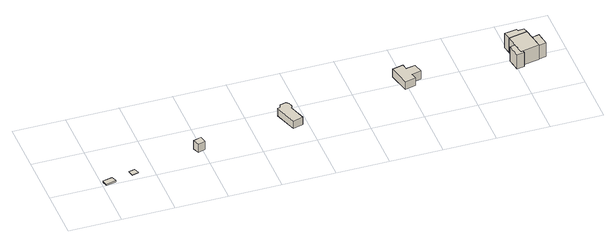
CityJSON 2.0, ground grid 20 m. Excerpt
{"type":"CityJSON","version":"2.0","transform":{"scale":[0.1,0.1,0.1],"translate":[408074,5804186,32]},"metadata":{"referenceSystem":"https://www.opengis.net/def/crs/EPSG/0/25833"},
"CityObjects":{
"building1":{"type":"Building","attributes":{"Gemeindeschluessel":"11000009","BezugspunktDach":"2200","function":"31001_2000","measuredHeight":0.576,"storeysAboveGround":1},"address":[{"country":"Germany","locality":"Berlin","thoroughfareNumber":"14 (5)","thoroughfareName":"Weiselpfad"}],"geometry":[{"type":"Solid","lod":"1","boundaries":[[[[0,1,2,3]],[[4,5,6,7]],[[4,7,3,2]],[[5,4,2,1]],[[6,5,1,0]],[[7,6,0,3]]]]}]},
"building2":{"type":"Building","attributes":{"Gemeindeschluessel":"11000009","BezugspunktDach":"2200","function":"31001_2000","measuredHeight":0.19,"storeysAboveGround":1},"address":[{"country":"Germany","locality":"Berlin","thoroughfareNumber":"14 (4)","thoroughfareName":"Weiselpfad"}],"geometry":[{"type":"Solid","lod":"1","boundaries":[[[[8,9,10,11]],[[12,13,14,15]],[[12,15,11,10]],[[13,12,10,9]],[[14,13,9,8]],[[15,14,8,11]]]]}]},
"building3":{"type":"Building","attributes":{"Gemeindeschluessel":"11000009","BezugspunktDach":"2200","function":"31001_1010","measuredHeight":3.66,"storeysAboveGround":1},"address":[{"country":"Germany","locality":"Berlin","thoroughfareNumber":"8 (3)","thoroughfareName":"Weiselpfad"}],"geometry":[{"type":"Solid","lod":"1","boundaries":[[[[16,17,18,19]],[[20,21,22,23]],[[20,23,19,18]],[[21,20,18,17]],[[22,21,17,16]],[[23,22,16,19]]]]}]},
"building4":{"type":"Building","attributes":{"Gemeindeschluessel":"11000009","BezugspunktDach":"2200","function":"31001_1010","measuredHeight":3.28,"storeysAboveGround":1},"address":[{"country":"Germany","locality":"Berlin","thoroughfareNumber":"6 (3)","thoroughfareName":"Weiselpfad"}],"geometry":[{"type":"Solid","lod":"1","boundaries":[[[[24,25,26,27,28,29,30,31,32]],[[33,34,35,36,37,38,39,40,41]],[[33,41,32,31]],[[34,33,31,30]],[[35,34,30,29]],[[36,35,29,28]],[[37,36,28,27]],[[38,37,27,26]],[[39,38,26,25]],[[40,39,25,24]],[[41,40,24,32]]]]}]},
"building5":{"type":"Building","attributes":{"Gemeindeschluessel":"11000009","BezugspunktDach":"2200","function":"31001_1010","measuredHeight":3.54,"storeysAboveGround":1},"address":[{"country":"Germany","locality":"Berlin","thoroughfareNumber":"2 (3)","thoroughfareName":"Weiselpfad"}],"geometry":[{"type":"Solid","lod":"1","boundaries":[[[[42,43,44,45,46,47,48,49]],[[50,51,52,53,54,55,56,57]],[[50,57,49,48]],[[51,50,48,47]],[[52,51,47,46]],[[53,52,46,45]],[[54,53,45,44]],[[55,54,44,43]],[[56,55,43,42]],[[57,56,42,49]]]]}]},
"building6":{"type":"Building","attributes":{"Gemeindeschluessel":"11000009","function":"31001_1010"},"address":[{"country":"Germany","locality":"Berlin","thoroughfareNumber":"41A","thoroughfareName":"Imkerweg"}],"children":["building6-1","building6-2","building6-3","building6-4"]},
"building6-1":{"type":"BuildingPart","attributes":{"BezugspunktDach":"2200","measuredHeight":6.37,"storeysAboveGround":2},"parents":["building6"],"geometry":[{"type":"Solid","lod":"1","boundaries":[[[[58,59,60,61,62,63,64]],[[65,66,67,68,69,70,71]],[[66,65,63,62]],[[67,66,62,61],[72,73,74,75]],[[68,67,61,60]],[[69,68,60,76,77,59]],[[70,69,59,77,78,58]],[[71,70,58,64]],[[71,64,63,65]],[[74,73,72,75]],[[59,77,76,60]],[[58,78,77,59]]]]}]},
"building6-2":{"type":"BuildingPart","attributes":{"BezugspunktDach":"2200","measuredHeight":6.36,"storeysAboveGround":2},"parents":["building6"],"geometry":[{"type":"MultiSurface","lod":"1","boundaries":[[[74,79,80,75]],[[81,82,73,72]],[[81,72,75,80]],[[82,81,80,79]],[[73,82,79,74]],[[72,73,83,74,75]]]}]},
"building6-3":{"type":"BuildingPart","attributes":{"BezugspunktDach":"2200","measuredHeight":6.28,"storeysAboveGround":2},"parents":["building6"],"geometry":[{"type":"Solid","lod":"1","boundaries":[[[[84,85,60,59,58,86]],[[78,77,76,87,88,89]],[[78,89,86,58]],[[87,76,60,85]],[[88,87,85,84]],[[89,88,84,86]],[[78,58,59,77]],[[76,77,59,60]]]]}]},
"building6-4":{"type":"BuildingPart","attributes":{"BezugspunktDach":"2200","measuredHeight":6.4,"storeysAboveGround":2},"parents":["building6"],"geometry":[{"type":"MultiSurface","lod":"1","boundaries":[[[64,63,90,91,92,93]],[[94,95,96,65,71,97]],[[94,97,93,92]],[[95,94,92,91]],[[96,95,91,90]],[[65,96,90,63]],[[65,63,65,71]],[[97,71,64,93]],[[71,65,63,64,98]]]}]}
},
"vertices":[
[12,0,10],[50,9,10],[43,30,10],[6,22,10],[43,30,4],[50,9,4],[12,0,4],[6,22,4],
[118,25,6],[142,31,6],[135,52,6],[112,47,6],[135,52,4],[142,31,4],[118,25,4],[112,47,4],
[376,60,49],[404,69,49],[397,96,49],[367,86,49],[397,96,12],[404,69,12],[376,60,12],[367,86,12],
[737,79,45],[776,90,45],[756,152,45],[761,163,45],[756,179,45],[747,188,45],[723,182,45],[718,169,45],[709,166,45],[718,169,12],[723,182,12],[747,188,12],[756,179,12],[761,163,12],[756,152,12],[776,90,12],[737,79,12],[709,166,12],
[1182,156,49],[1223,165,49],[1218,187,49],[1255,195,49],[1246,233,49],[1210,226,49],[1205,248,49],[1163,238,49],[1205,248,14],[1210,226,14],[1246,233,14],[1255,195,14],[1218,187,14],[1223,165,14],[1182,156,14],[1163,238,14],
[1603,188,81],[1611,146,81],[1618,147,81],[1683,159,81],[1674,210,81],[1667,245,81],[1595,231,81],[1667,245,17],[1674,210,17],[1683,159,17],[1618,147,17],[1611,146,17],[1603,188,17],[1595,231,17],[1674,210,19],[1683,159,19],[1683,159,80],[1674,210,80],[1618,147,18],[1611,146,18],[1603,188,18],
[1711,164,80],[1702,216,80],[1702,216,19],[1711,164,19],[1683,159,65],
[1591,131,81],[1620,137,81],[1582,183,81],[1620,137,18],[1591,131,18],[1582,183,18],
[1663,264,81],[1640,261,81],[1637,269,81],[1589,262,81],[1637,269,17],[1640,261,17],[1663,264,17],[1589,262,17],[1595,231,59]
]}
